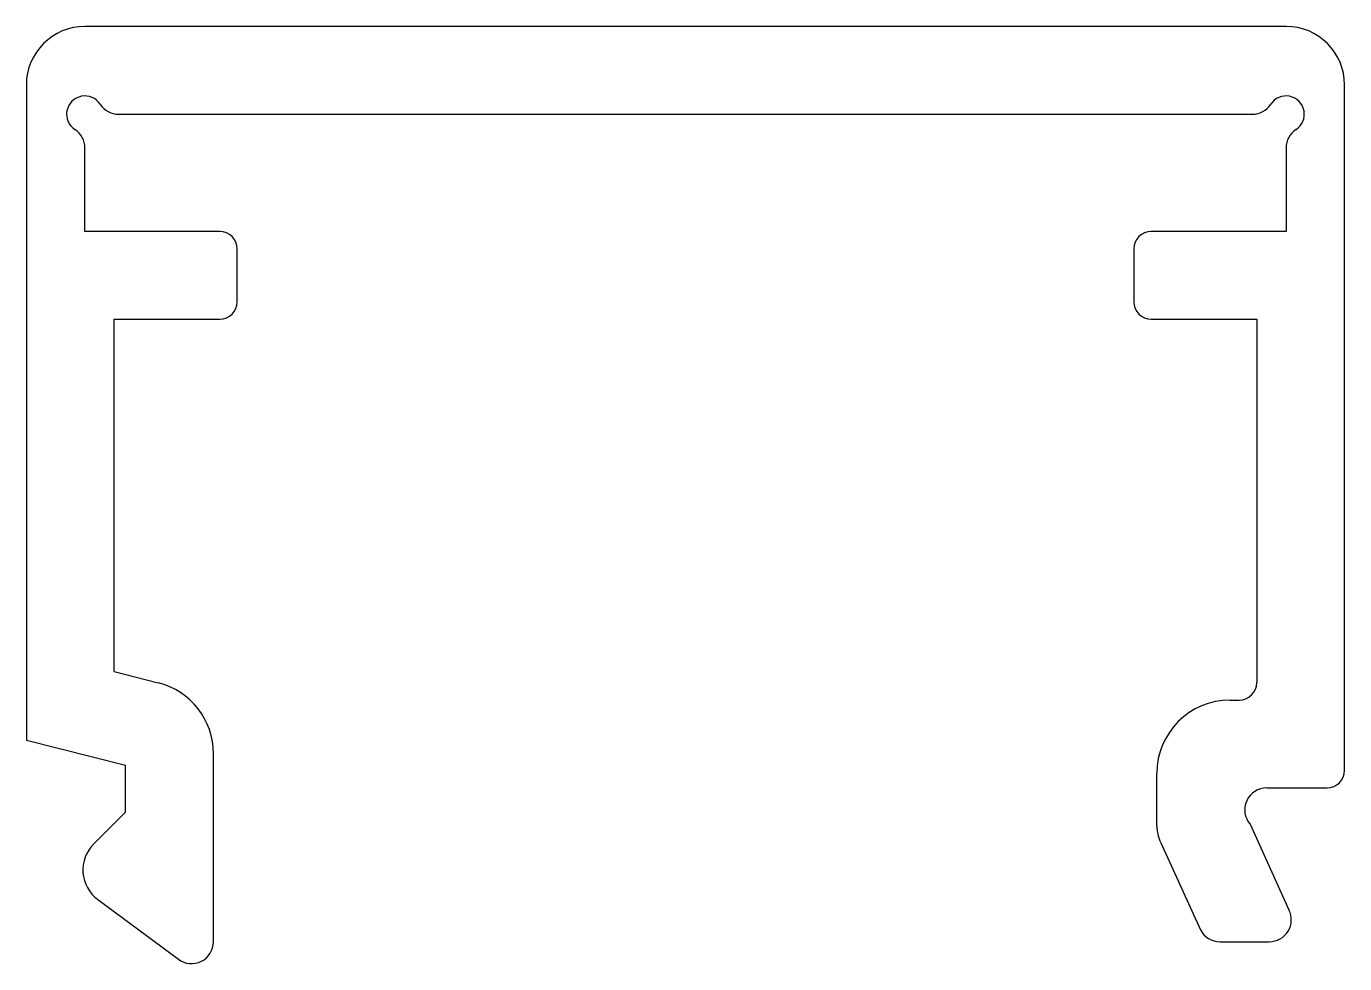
# Model space of a CAD drawing. Extents: x 572.1 to 590.1, y 794.9 to 807.7.
import ezdxf

# ---------------------------------------------------------------- set-up
doc = ezdxf.new("R2010")
doc.units = 0
doc.layers.get('0').update_dxf_attribs({"linetype": 'CONTINUOUS'})

msp = doc.modelspace()

# ---------------------------------------------------------------- linework, layer by layer
at = {"color": 0, "linetype": 'BYBLOCK'}
for p, q in [((589.264, 807.729), (572.864, 807.729)), ((572.064, 806.929), (572.064, 797.983)), ((590.064, 797.569), (590.064, 806.929)), ((573.325, 806.529), (588.803, 806.529)), ((572.864, 804.929), (572.864, 806.068)), ((589.264, 806.068), (589.264, 804.929)), ((574.704, 804.929), (572.864, 804.929)), ((589.264, 804.929), (587.424, 804.929)), ((574.944, 803.969), (574.944, 804.689)), ((587.184, 804.689), (587.184, 803.969)), ((573.264, 798.917), (573.264, 803.729)), ((573.264, 803.729), (574.704, 803.729)), ((587.424, 803.729), (588.864, 803.729)), ((588.864, 803.729), (588.864, 798.769)), ((573.264, 798.917), (573.864, 798.766)), ((588.5, 798.529), (588.624, 798.529)), ((572.064, 797.983), (573.419, 797.64)), ((574.619, 795.229), (574.619, 797.796)), ((573.419, 796.998), (573.419, 797.64)), ((587.5, 796.808), (587.5, 797.529)), ((589, 797.329), (589.824, 797.329)), ((573.419, 796.998), (572.983, 796.562)), ((588.773, 796.833), (589.303, 795.666)), ((587.555, 796.581), (588.095, 795.393)), ((573.038, 795.807), (574.14, 794.989)), ((588.363, 795.229), (589.036, 795.229))]:
    msp.add_line(p, q, dxfattribs=at)
for centre, radius, start, end in [((572.864, 806.929), 0.8, 90, 180), ((589.264, 806.929), 0.8, 360, 90), ((572.864, 806.529), 0.25, 33.0557, 236.9443), ((589.264, 806.529), 0.25, 303.0557, 146.9443), ((573.325, 806.829), 0.3, 213.0557, 270), ((588.803, 806.829), 0.3, 270, 326.9443), ((572.564, 806.068), 0.3, 0, 56.9443), ((589.564, 806.068), 0.3, 123.0557, 180), ((574.704, 804.689), 0.24, 0, 90), ((587.424, 804.689), 0.24, 90, 180), ((574.704, 803.969), 0.24, 270, 0), ((587.424, 803.969), 0.24, 180, 270), ((573.619, 797.796), 1, 0, 75.8111), ((588.624, 798.769), 0.24, 270, 0), ((588.5, 797.529), 1, 90, 180), ((589.824, 797.569), 0.24, 270, 0), ((589, 797.029), 0.3, 90, 220.8822), ((588, 796.808), 0.5, 180, 207.0207), ((573.336, 796.208), 0.5, 135, 233.389), ((589.036, 795.529), 0.3, 270, 27.0207), ((588.363, 795.529), 0.3, 207.0207, 270), ((574.319, 795.229), 0.3, 233.389, 0)]:
    msp.add_arc(centre, radius, start, end, dxfattribs=at)

doc.saveas('drawing.dxf')
